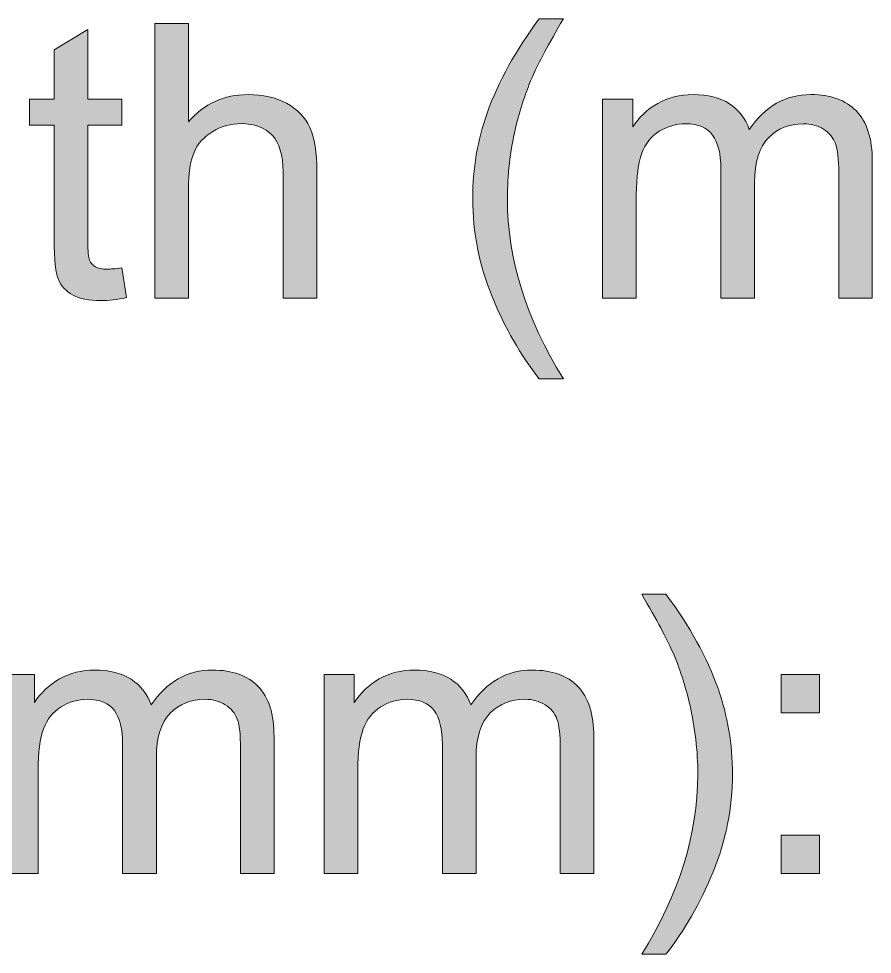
# Model space of a CAD drawing. Header units: inches. Extents: x 0.2 to 13, y -17.3 to -0.1.
# Drawn here: x 1.1574 to 1.528, y -2.5009 to -2.0945 of the extents above; entities that cross this region are included whole.
import ezdxf

# ---------------------------------------------------------------- set-up
doc = ezdxf.new("R2010")
doc.units = ezdxf.units.IN
doc.header["$MEASUREMENT"] = 0
doc.layers.add('Layer 1', color=7, linetype='Continuous')

# ---------------------------------------------------------------- blocks, each defined once
blk = doc.blocks.new('block 10')
at = {"layer": 'Layer 1', "true_color": 0xffffff}
h = blk.add_hatch(color=7, dxfattribs=at)
h.dxf.hatch_style = 2
edge = h.paths.add_edge_path()
edge.add_spline(control_points=[(1.2164, -2.21581), (1.2164, -2.21581), (1.2164, -2.09651), (1.2164, -2.09651), (1.2164, -2.09651), (1.23105, -2.09651), (1.23105, -2.09651), (1.23105, -2.09651), (1.23105, -2.13932), (1.23105, -2.13932), (1.23789, -2.1314), (1.24651, -2.12743), (1.25693, -2.12743), (1.26333, -2.12743), (1.26889, -2.1287), (1.27361, -2.13122), (1.27833, -2.13374), (1.28171, -2.13723), (1.28375, -2.14168), (1.28578, -2.14612), (1.2868, -2.15258), (1.2868, -2.16104), (1.2868, -2.16104), (1.2868, -2.21581), (1.2868, -2.21581), (1.2868, -2.21581), (1.27215, -2.21581), (1.27215, -2.21581), (1.27215, -2.21581), (1.27215, -2.16104), (1.27215, -2.16104), (1.27215, -2.15372), (1.27056, -2.14839), (1.26739, -2.14505), (1.26421, -2.14172), (1.25972, -2.14005), (1.25392, -2.14005), (1.24958, -2.14005), (1.2455, -2.14117), (1.24167, -2.14343), (1.23785, -2.14568), (1.23512, -2.14873), (1.23349, -2.15258), (1.23187, -2.15643), (1.23105, -2.16175), (1.23105, -2.16853), (1.23105, -2.16853), (1.23105, -2.21581), (1.23105, -2.21581), (1.23105, -2.21581), (1.2164, -2.21581), (1.2164, -2.21581)], knot_values=[0, 0, 0, 0, 1, 1, 1, 2, 2, 2, 3, 3, 3, 4, 4, 4, 5, 5, 5, 6, 6, 6, 7, 7, 7, 8, 8, 8, 9, 9, 9, 10, 10, 10, 11, 11, 11, 12, 12, 12, 13, 13, 13, 14, 14, 14, 15, 15, 15, 16, 16, 16, 17, 17, 17, 17], degree=3, periodic=1)
h = blk.add_hatch(color=7, dxfattribs=at)
h.dxf.hatch_style = 2
edge = h.paths.add_edge_path()
edge.add_spline(control_points=[(1.3834, -2.25089), (1.37531, -2.24069), (1.36848, -2.22875), (1.36289, -2.21508), (1.3573, -2.20141), (1.35451, -2.18725), (1.35451, -2.1726), (1.35451, -2.15969), (1.35659, -2.14732), (1.36077, -2.13549), (1.36565, -2.12177), (1.3732, -2.10809), (1.3834, -2.09448), (1.3834, -2.09448), (1.39389, -2.09448), (1.39389, -2.09448), (1.38733, -2.10576), (1.38299, -2.11382), (1.38087, -2.11865), (1.37756, -2.12613), (1.37496, -2.13395), (1.37306, -2.14208), (1.37073, -2.15223), (1.36956, -2.16243), (1.36956, -2.17268), (1.36956, -2.19878), (1.37767, -2.22485), (1.39389, -2.25089), (1.39389, -2.25089), (1.3834, -2.25089), (1.3834, -2.25089)], knot_values=[0, 0, 0, 0, 1, 1, 1, 2, 2, 2, 3, 3, 3, 4, 4, 4, 5, 5, 5, 6, 6, 6, 7, 7, 7, 8, 8, 8, 9, 9, 9, 10, 10, 10, 10], degree=3, periodic=1)
h = blk.add_hatch(color=7, dxfattribs=at)
h.dxf.hatch_style = 2
edge = h.paths.add_edge_path()
edge.add_spline(control_points=[(1.20208, -2.20271), (1.20208, -2.20271), (1.2042, -2.21565), (1.2042, -2.21565), (1.20007, -2.21652), (1.19638, -2.21695), (1.19313, -2.21695), (1.18781, -2.21695), (1.18369, -2.21611), (1.18076, -2.21443), (1.17783, -2.21275), (1.17577, -2.21054), (1.17457, -2.2078), (1.17338, -2.20506), (1.17278, -2.19929), (1.17278, -2.1905), (1.17278, -2.1905), (1.17278, -2.14078), (1.17278, -2.14078), (1.17278, -2.14078), (1.16204, -2.14078), (1.16204, -2.14078), (1.16204, -2.14078), (1.16204, -2.12939), (1.16204, -2.12939), (1.16204, -2.12939), (1.17278, -2.12939), (1.17278, -2.12939), (1.17278, -2.12939), (1.17278, -2.10798), (1.17278, -2.10798), (1.17278, -2.10798), (1.18735, -2.0992), (1.18735, -2.0992), (1.18735, -2.0992), (1.18735, -2.12939), (1.18735, -2.12939), (1.18735, -2.12939), (1.20208, -2.12939), (1.20208, -2.12939), (1.20208, -2.12939), (1.20208, -2.14078), (1.20208, -2.14078), (1.20208, -2.14078), (1.18735, -2.14078), (1.18735, -2.14078), (1.18735, -2.14078), (1.18735, -2.19132), (1.18735, -2.19132), (1.18735, -2.1955), (1.18761, -2.19818), (1.18812, -2.19937), (1.18864, -2.20057), (1.18948, -2.20152), (1.19065, -2.20222), (1.19181, -2.20293), (1.19348, -2.20328), (1.19565, -2.20328), (1.19728, -2.20328), (1.19942, -2.20309), (1.20208, -2.20271)], knot_values=[0, 0, 0, 0, 1, 1, 1, 2, 2, 2, 3, 3, 3, 4, 4, 4, 5, 5, 5, 6, 6, 6, 7, 7, 7, 8, 8, 8, 9, 9, 9, 10, 10, 10, 11, 11, 11, 12, 12, 12, 13, 13, 13, 14, 14, 14, 15, 15, 15, 16, 16, 16, 17, 17, 17, 18, 18, 18, 19, 19, 19, 20, 20, 20, 20], degree=3, periodic=1)
h = blk.add_hatch(color=7, dxfattribs=at)
h.dxf.hatch_style = 2
edge = h.paths.add_edge_path()
edge.add_spline(control_points=[(1.4109, -2.21581), (1.4109, -2.21581), (1.4109, -2.12939), (1.4109, -2.12939), (1.4109, -2.12939), (1.424, -2.12939), (1.424, -2.12939), (1.424, -2.12939), (1.424, -2.14151), (1.424, -2.14151), (1.42672, -2.13728), (1.43032, -2.13388), (1.43483, -2.1313), (1.43933, -2.12872), (1.44446, -2.12743), (1.45021, -2.12743), (1.45661, -2.12743), (1.46186, -2.12876), (1.46596, -2.13142), (1.47005, -2.13408), (1.47294, -2.1378), (1.47462, -2.14257), (1.48146, -2.13248), (1.49036, -2.12743), (1.50132, -2.12743), (1.50989, -2.12743), (1.51648, -2.12981), (1.52109, -2.13456), (1.5257, -2.1393), (1.52801, -2.14661), (1.52801, -2.15649), (1.52801, -2.15649), (1.52801, -2.21581), (1.52801, -2.21581), (1.52801, -2.21581), (1.51344, -2.21581), (1.51344, -2.21581), (1.51344, -2.21581), (1.51344, -2.16137), (1.51344, -2.16137), (1.51344, -2.15551), (1.51297, -2.15129), (1.51202, -2.14872), (1.51107, -2.14614), (1.50935, -2.14406), (1.50685, -2.14249), (1.50435, -2.14092), (1.50142, -2.14013), (1.49806, -2.14013), (1.49198, -2.14013), (1.48694, -2.14215), (1.48292, -2.14619), (1.47891, -2.15023), (1.4769, -2.1567), (1.4769, -2.1656), (1.4769, -2.1656), (1.4769, -2.21581), (1.4769, -2.21581), (1.4769, -2.21581), (1.46225, -2.21581), (1.46225, -2.21581), (1.46225, -2.21581), (1.46225, -2.15966), (1.46225, -2.15966), (1.46225, -2.15315), (1.46106, -2.14827), (1.45867, -2.14501), (1.45629, -2.14176), (1.45238, -2.14013), (1.44695, -2.14013), (1.44283, -2.14013), (1.43902, -2.14122), (1.43552, -2.14339), (1.43202, -2.14556), (1.42948, -2.14873), (1.42791, -2.15291), (1.42634, -2.15708), (1.42555, -2.16311), (1.42555, -2.17097), (1.42555, -2.17097), (1.42555, -2.21581), (1.42555, -2.21581), (1.42555, -2.21581), (1.4109, -2.21581), (1.4109, -2.21581)], knot_values=[0, 0, 0, 0, 1, 1, 1, 2, 2, 2, 3, 3, 3, 4, 4, 4, 5, 5, 5, 6, 6, 6, 7, 7, 7, 8, 8, 8, 9, 9, 9, 10, 10, 10, 11, 11, 11, 12, 12, 12, 13, 13, 13, 14, 14, 14, 15, 15, 15, 16, 16, 16, 17, 17, 17, 18, 18, 18, 19, 19, 19, 20, 20, 20, 21, 21, 21, 22, 22, 22, 23, 23, 23, 24, 24, 24, 25, 25, 25, 26, 26, 26, 27, 27, 27, 28, 28, 28, 28], degree=3, periodic=1)
at = {"layer": 'Layer 1', "lineweight": 0}
for points, knots in [([(1.2164, -2.21581), (1.2164, -2.21581), (1.2164, -2.09651), (1.2164, -2.09651), (1.2164, -2.09651), (1.23105, -2.09651), (1.23105, -2.09651), (1.23105, -2.09651), (1.23105, -2.13932), (1.23105, -2.13932), (1.23789, -2.1314), (1.24651, -2.12743), (1.25693, -2.12743), (1.26333, -2.12743), (1.26889, -2.1287), (1.27361, -2.13122), (1.27833, -2.13374), (1.28171, -2.13723), (1.28375, -2.14168), (1.28578, -2.14612), (1.2868, -2.15258), (1.2868, -2.16104), (1.2868, -2.16104), (1.2868, -2.21581), (1.2868, -2.21581), (1.2868, -2.21581), (1.27215, -2.21581), (1.27215, -2.21581), (1.27215, -2.21581), (1.27215, -2.16104), (1.27215, -2.16104), (1.27215, -2.15372), (1.27056, -2.14839), (1.26739, -2.14505), (1.26421, -2.14172), (1.25972, -2.14005), (1.25392, -2.14005), (1.24958, -2.14005), (1.2455, -2.14117), (1.24167, -2.14343), (1.23785, -2.14568), (1.23512, -2.14873), (1.23349, -2.15258), (1.23187, -2.15643), (1.23105, -2.16175), (1.23105, -2.16853), (1.23105, -2.16853), (1.23105, -2.21581), (1.23105, -2.21581), (1.23105, -2.21581), (1.2164, -2.21581), (1.2164, -2.21581)], [0, 0, 0, 0, 1, 1, 1, 2, 2, 2, 3, 3, 3, 4, 4, 4, 5, 5, 5, 6, 6, 6, 7, 7, 7, 8, 8, 8, 9, 9, 9, 10, 10, 10, 11, 11, 11, 12, 12, 12, 13, 13, 13, 14, 14, 14, 15, 15, 15, 16, 16, 16, 17, 17, 17, 17]), ([(1.3834, -2.25089), (1.37531, -2.24069), (1.36848, -2.22875), (1.36289, -2.21508), (1.3573, -2.20141), (1.35451, -2.18725), (1.35451, -2.1726), (1.35451, -2.15969), (1.35659, -2.14732), (1.36077, -2.13549), (1.36565, -2.12177), (1.3732, -2.10809), (1.3834, -2.09448), (1.3834, -2.09448), (1.39389, -2.09448), (1.39389, -2.09448), (1.38733, -2.10576), (1.38299, -2.11382), (1.38087, -2.11865), (1.37756, -2.12613), (1.37496, -2.13395), (1.37306, -2.14208), (1.37073, -2.15223), (1.36956, -2.16243), (1.36956, -2.17268), (1.36956, -2.19878), (1.37767, -2.22485), (1.39389, -2.25089), (1.39389, -2.25089), (1.3834, -2.25089), (1.3834, -2.25089)], [0, 0, 0, 0, 1, 1, 1, 2, 2, 2, 3, 3, 3, 4, 4, 4, 5, 5, 5, 6, 6, 6, 7, 7, 7, 8, 8, 8, 9, 9, 9, 10, 10, 10, 10]), ([(1.20208, -2.20271), (1.20208, -2.20271), (1.2042, -2.21565), (1.2042, -2.21565), (1.20007, -2.21652), (1.19638, -2.21695), (1.19313, -2.21695), (1.18781, -2.21695), (1.18369, -2.21611), (1.18076, -2.21443), (1.17783, -2.21275), (1.17577, -2.21054), (1.17457, -2.2078), (1.17338, -2.20506), (1.17278, -2.19929), (1.17278, -2.1905), (1.17278, -2.1905), (1.17278, -2.14078), (1.17278, -2.14078), (1.17278, -2.14078), (1.16204, -2.14078), (1.16204, -2.14078), (1.16204, -2.14078), (1.16204, -2.12939), (1.16204, -2.12939), (1.16204, -2.12939), (1.17278, -2.12939), (1.17278, -2.12939), (1.17278, -2.12939), (1.17278, -2.10798), (1.17278, -2.10798), (1.17278, -2.10798), (1.18735, -2.0992), (1.18735, -2.0992), (1.18735, -2.0992), (1.18735, -2.12939), (1.18735, -2.12939), (1.18735, -2.12939), (1.20208, -2.12939), (1.20208, -2.12939), (1.20208, -2.12939), (1.20208, -2.14078), (1.20208, -2.14078), (1.20208, -2.14078), (1.18735, -2.14078), (1.18735, -2.14078), (1.18735, -2.14078), (1.18735, -2.19132), (1.18735, -2.19132), (1.18735, -2.1955), (1.18761, -2.19818), (1.18812, -2.19937), (1.18864, -2.20057), (1.18948, -2.20152), (1.19065, -2.20222), (1.19181, -2.20293), (1.19348, -2.20328), (1.19565, -2.20328), (1.19728, -2.20328), (1.19942, -2.20309), (1.20208, -2.20271)], [0, 0, 0, 0, 1, 1, 1, 2, 2, 2, 3, 3, 3, 4, 4, 4, 5, 5, 5, 6, 6, 6, 7, 7, 7, 8, 8, 8, 9, 9, 9, 10, 10, 10, 11, 11, 11, 12, 12, 12, 13, 13, 13, 14, 14, 14, 15, 15, 15, 16, 16, 16, 17, 17, 17, 18, 18, 18, 19, 19, 19, 20, 20, 20, 20]), ([(1.4109, -2.21581), (1.4109, -2.21581), (1.4109, -2.12939), (1.4109, -2.12939), (1.4109, -2.12939), (1.424, -2.12939), (1.424, -2.12939), (1.424, -2.12939), (1.424, -2.14151), (1.424, -2.14151), (1.42672, -2.13728), (1.43032, -2.13388), (1.43483, -2.1313), (1.43933, -2.12872), (1.44446, -2.12743), (1.45021, -2.12743), (1.45661, -2.12743), (1.46186, -2.12876), (1.46596, -2.13142), (1.47005, -2.13408), (1.47294, -2.1378), (1.47462, -2.14257), (1.48146, -2.13248), (1.49036, -2.12743), (1.50132, -2.12743), (1.50989, -2.12743), (1.51648, -2.12981), (1.52109, -2.13456), (1.5257, -2.1393), (1.52801, -2.14661), (1.52801, -2.15649), (1.52801, -2.15649), (1.52801, -2.21581), (1.52801, -2.21581), (1.52801, -2.21581), (1.51344, -2.21581), (1.51344, -2.21581), (1.51344, -2.21581), (1.51344, -2.16137), (1.51344, -2.16137), (1.51344, -2.15551), (1.51297, -2.15129), (1.51202, -2.14872), (1.51107, -2.14614), (1.50935, -2.14406), (1.50685, -2.14249), (1.50435, -2.14092), (1.50142, -2.14013), (1.49806, -2.14013), (1.49198, -2.14013), (1.48694, -2.14215), (1.48292, -2.14619), (1.47891, -2.15023), (1.4769, -2.1567), (1.4769, -2.1656), (1.4769, -2.1656), (1.4769, -2.21581), (1.4769, -2.21581), (1.4769, -2.21581), (1.46225, -2.21581), (1.46225, -2.21581), (1.46225, -2.21581), (1.46225, -2.15966), (1.46225, -2.15966), (1.46225, -2.15315), (1.46106, -2.14827), (1.45867, -2.14501), (1.45629, -2.14176), (1.45238, -2.14013), (1.44695, -2.14013), (1.44283, -2.14013), (1.43902, -2.14122), (1.43552, -2.14339), (1.43202, -2.14556), (1.42948, -2.14873), (1.42791, -2.15291), (1.42634, -2.15708), (1.42555, -2.16311), (1.42555, -2.17097), (1.42555, -2.17097), (1.42555, -2.21581), (1.42555, -2.21581), (1.42555, -2.21581), (1.4109, -2.21581), (1.4109, -2.21581)], [0, 0, 0, 0, 1, 1, 1, 2, 2, 2, 3, 3, 3, 4, 4, 4, 5, 5, 5, 6, 6, 6, 7, 7, 7, 8, 8, 8, 9, 9, 9, 10, 10, 10, 11, 11, 11, 12, 12, 12, 13, 13, 13, 14, 14, 14, 15, 15, 15, 16, 16, 16, 17, 17, 17, 18, 18, 18, 19, 19, 19, 20, 20, 20, 21, 21, 21, 22, 22, 22, 23, 23, 23, 24, 24, 24, 25, 25, 25, 26, 26, 26, 27, 27, 27, 28, 28, 28, 28])]:
    blk.add_open_spline(points, degree=3, knots=knots, dxfattribs=at)
blk = doc.blocks.new('block 11')
at = {"layer": 'Layer 1', "true_color": 0xffffff}
h = blk.add_hatch(color=7, dxfattribs=at)
h.dxf.hatch_style = 2
edge = h.paths.add_edge_path()
edge.add_spline(control_points=[(1.43841, -2.50089), (1.43841, -2.50089), (1.42791, -2.50089), (1.42791, -2.50089), (1.44413, -2.47485), (1.45224, -2.44878), (1.45224, -2.42268), (1.45224, -2.41248), (1.45108, -2.40236), (1.44874, -2.39233), (1.4469, -2.38419), (1.44432, -2.37638), (1.44101, -2.36889), (1.4389, -2.36401), (1.43453, -2.35587), (1.42791, -2.34448), (1.42791, -2.34448), (1.43841, -2.34448), (1.43841, -2.34448), (1.44861, -2.35809), (1.45615, -2.37177), (1.46103, -2.38549), (1.46521, -2.39732), (1.4673, -2.40969), (1.4673, -2.4226), (1.4673, -2.43725), (1.46449, -2.45141), (1.45888, -2.46508), (1.45326, -2.47875), (1.44644, -2.49069), (1.43841, -2.50089)], knot_values=[0, 0, 0, 0, 1, 1, 1, 2, 2, 2, 3, 3, 3, 4, 4, 4, 5, 5, 5, 6, 6, 6, 7, 7, 7, 8, 8, 8, 9, 9, 9, 10, 10, 10, 10], degree=3, periodic=1)
h = blk.add_hatch(color=7, dxfattribs=at)
h.dxf.hatch_style = 2
edge = h.paths.add_edge_path()
edge.add_spline(control_points=[(1.15114, -2.46581), (1.15114, -2.46581), (1.15114, -2.37939), (1.15114, -2.37939), (1.15114, -2.37939), (1.16424, -2.37939), (1.16424, -2.37939), (1.16424, -2.37939), (1.16424, -2.39151), (1.16424, -2.39151), (1.16695, -2.38728), (1.17056, -2.38388), (1.17506, -2.3813), (1.17957, -2.37872), (1.18469, -2.37743), (1.19044, -2.37743), (1.19685, -2.37743), (1.20209, -2.37876), (1.20619, -2.38142), (1.21029, -2.38408), (1.21318, -2.3878), (1.21486, -2.39257), (1.22169, -2.38248), (1.23059, -2.37743), (1.24155, -2.37743), (1.25012, -2.37743), (1.25671, -2.37981), (1.26133, -2.38456), (1.26594, -2.3893), (1.26824, -2.39661), (1.26824, -2.40649), (1.26824, -2.40649), (1.26824, -2.46581), (1.26824, -2.46581), (1.26824, -2.46581), (1.25368, -2.46581), (1.25368, -2.46581), (1.25368, -2.46581), (1.25368, -2.41137), (1.25368, -2.41137), (1.25368, -2.40551), (1.2532, -2.40129), (1.25225, -2.39872), (1.2513, -2.39614), (1.24958, -2.39406), (1.24708, -2.39249), (1.24459, -2.39092), (1.24166, -2.39013), (1.23829, -2.39013), (1.23222, -2.39013), (1.22717, -2.39215), (1.22316, -2.39619), (1.21914, -2.40023), (1.21714, -2.4067), (1.21714, -2.4156), (1.21714, -2.4156), (1.21714, -2.46581), (1.21714, -2.46581), (1.21714, -2.46581), (1.20249, -2.46581), (1.20249, -2.46581), (1.20249, -2.46581), (1.20249, -2.40966), (1.20249, -2.40966), (1.20249, -2.40315), (1.20129, -2.39827), (1.19891, -2.39501), (1.19652, -2.39176), (1.19261, -2.39013), (1.18719, -2.39013), (1.18306, -2.39013), (1.17925, -2.39122), (1.17575, -2.39339), (1.17225, -2.39556), (1.16972, -2.39873), (1.16815, -2.40291), (1.16657, -2.40708), (1.16579, -2.41311), (1.16579, -2.42097), (1.16579, -2.42097), (1.16579, -2.46581), (1.16579, -2.46581), (1.16579, -2.46581), (1.15114, -2.46581), (1.15114, -2.46581)], knot_values=[0, 0, 0, 0, 1, 1, 1, 2, 2, 2, 3, 3, 3, 4, 4, 4, 5, 5, 5, 6, 6, 6, 7, 7, 7, 8, 8, 8, 9, 9, 9, 10, 10, 10, 11, 11, 11, 12, 12, 12, 13, 13, 13, 14, 14, 14, 15, 15, 15, 16, 16, 16, 17, 17, 17, 18, 18, 18, 19, 19, 19, 20, 20, 20, 21, 21, 21, 22, 22, 22, 23, 23, 23, 24, 24, 24, 25, 25, 25, 26, 26, 26, 27, 27, 27, 28, 28, 28, 28], degree=3, periodic=1)
h = blk.add_hatch(color=7, dxfattribs=at)
h.dxf.hatch_style = 2
edge = h.paths.add_edge_path()
edge.add_spline(control_points=[(1.28997, -2.46581), (1.28997, -2.46581), (1.28997, -2.37939), (1.28997, -2.37939), (1.28997, -2.37939), (1.30307, -2.37939), (1.30307, -2.37939), (1.30307, -2.37939), (1.30307, -2.39151), (1.30307, -2.39151), (1.30579, -2.38728), (1.30939, -2.38388), (1.3139, -2.3813), (1.3184, -2.37872), (1.32353, -2.37743), (1.32928, -2.37743), (1.33568, -2.37743), (1.34093, -2.37876), (1.34502, -2.38142), (1.34912, -2.38408), (1.35201, -2.3878), (1.35369, -2.39257), (1.36053, -2.38248), (1.36943, -2.37743), (1.38038, -2.37743), (1.38896, -2.37743), (1.39555, -2.37981), (1.40016, -2.38456), (1.40477, -2.3893), (1.40708, -2.39661), (1.40708, -2.40649), (1.40708, -2.40649), (1.40708, -2.46581), (1.40708, -2.46581), (1.40708, -2.46581), (1.39251, -2.46581), (1.39251, -2.46581), (1.39251, -2.46581), (1.39251, -2.41137), (1.39251, -2.41137), (1.39251, -2.40551), (1.39204, -2.40129), (1.39109, -2.39872), (1.39014, -2.39614), (1.38841, -2.39406), (1.38592, -2.39249), (1.38342, -2.39092), (1.38049, -2.39013), (1.37713, -2.39013), (1.37105, -2.39013), (1.36601, -2.39215), (1.36199, -2.39619), (1.35798, -2.40023), (1.35597, -2.4067), (1.35597, -2.4156), (1.35597, -2.4156), (1.35597, -2.46581), (1.35597, -2.46581), (1.35597, -2.46581), (1.34132, -2.46581), (1.34132, -2.46581), (1.34132, -2.46581), (1.34132, -2.40966), (1.34132, -2.40966), (1.34132, -2.40315), (1.34013, -2.39827), (1.33774, -2.39501), (1.33535, -2.39176), (1.33145, -2.39013), (1.32602, -2.39013), (1.3219, -2.39013), (1.31809, -2.39122), (1.31459, -2.39339), (1.31109, -2.39556), (1.30855, -2.39873), (1.30698, -2.40291), (1.30541, -2.40708), (1.30462, -2.41311), (1.30462, -2.42097), (1.30462, -2.42097), (1.30462, -2.46581), (1.30462, -2.46581), (1.30462, -2.46581), (1.28997, -2.46581), (1.28997, -2.46581)], knot_values=[0, 0, 0, 0, 1, 1, 1, 2, 2, 2, 3, 3, 3, 4, 4, 4, 5, 5, 5, 6, 6, 6, 7, 7, 7, 8, 8, 8, 9, 9, 9, 10, 10, 10, 11, 11, 11, 12, 12, 12, 13, 13, 13, 14, 14, 14, 15, 15, 15, 16, 16, 16, 17, 17, 17, 18, 18, 18, 19, 19, 19, 20, 20, 20, 21, 21, 21, 22, 22, 22, 23, 23, 23, 24, 24, 24, 25, 25, 25, 26, 26, 26, 27, 27, 27, 28, 28, 28, 28], degree=3, periodic=1)
h = blk.add_hatch(color=7, dxfattribs=at)
h.dxf.hatch_style = 2
h.paths.add_polyline_path([(1.48838, -2.39607), (1.48838, -2.37939), (1.50506, -2.37939), (1.50506, -2.39607)])
h.paths.add_polyline_path([(1.48838, -2.46581), (1.48838, -2.44913), (1.50506, -2.44913), (1.50506, -2.46581)])
at = {"layer": 'Layer 1', "lineweight": 0}
for points in [[(1.48838, -2.39607), (1.48838, -2.37939), (1.50506, -2.37939), (1.50506, -2.39607), (1.48838, -2.39607)], [(1.48838, -2.46581), (1.48838, -2.44913), (1.50506, -2.44913), (1.50506, -2.46581), (1.48838, -2.46581)]]:
    blk.add_lwpolyline(points, dxfattribs=at)
for points, knots in [([(1.43841, -2.50089), (1.43841, -2.50089), (1.42791, -2.50089), (1.42791, -2.50089), (1.44413, -2.47485), (1.45224, -2.44878), (1.45224, -2.42268), (1.45224, -2.41248), (1.45108, -2.40236), (1.44874, -2.39233), (1.4469, -2.38419), (1.44432, -2.37638), (1.44101, -2.36889), (1.4389, -2.36401), (1.43453, -2.35587), (1.42791, -2.34448), (1.42791, -2.34448), (1.43841, -2.34448), (1.43841, -2.34448), (1.44861, -2.35809), (1.45615, -2.37177), (1.46103, -2.38549), (1.46521, -2.39732), (1.4673, -2.40969), (1.4673, -2.4226), (1.4673, -2.43725), (1.46449, -2.45141), (1.45888, -2.46508), (1.45326, -2.47875), (1.44644, -2.49069), (1.43841, -2.50089)], [0, 0, 0, 0, 1, 1, 1, 2, 2, 2, 3, 3, 3, 4, 4, 4, 5, 5, 5, 6, 6, 6, 7, 7, 7, 8, 8, 8, 9, 9, 9, 10, 10, 10, 10]), ([(1.15114, -2.46581), (1.15114, -2.46581), (1.15114, -2.37939), (1.15114, -2.37939), (1.15114, -2.37939), (1.16424, -2.37939), (1.16424, -2.37939), (1.16424, -2.37939), (1.16424, -2.39151), (1.16424, -2.39151), (1.16695, -2.38728), (1.17056, -2.38388), (1.17506, -2.3813), (1.17957, -2.37872), (1.18469, -2.37743), (1.19044, -2.37743), (1.19685, -2.37743), (1.20209, -2.37876), (1.20619, -2.38142), (1.21029, -2.38408), (1.21318, -2.3878), (1.21486, -2.39257), (1.22169, -2.38248), (1.23059, -2.37743), (1.24155, -2.37743), (1.25012, -2.37743), (1.25671, -2.37981), (1.26133, -2.38456), (1.26594, -2.3893), (1.26824, -2.39661), (1.26824, -2.40649), (1.26824, -2.40649), (1.26824, -2.46581), (1.26824, -2.46581), (1.26824, -2.46581), (1.25368, -2.46581), (1.25368, -2.46581), (1.25368, -2.46581), (1.25368, -2.41137), (1.25368, -2.41137), (1.25368, -2.40551), (1.2532, -2.40129), (1.25225, -2.39872), (1.2513, -2.39614), (1.24958, -2.39406), (1.24708, -2.39249), (1.24459, -2.39092), (1.24166, -2.39013), (1.23829, -2.39013), (1.23222, -2.39013), (1.22717, -2.39215), (1.22316, -2.39619), (1.21914, -2.40023), (1.21714, -2.4067), (1.21714, -2.4156), (1.21714, -2.4156), (1.21714, -2.46581), (1.21714, -2.46581), (1.21714, -2.46581), (1.20249, -2.46581), (1.20249, -2.46581), (1.20249, -2.46581), (1.20249, -2.40966), (1.20249, -2.40966), (1.20249, -2.40315), (1.20129, -2.39827), (1.19891, -2.39501), (1.19652, -2.39176), (1.19261, -2.39013), (1.18719, -2.39013), (1.18306, -2.39013), (1.17925, -2.39122), (1.17575, -2.39339), (1.17225, -2.39556), (1.16972, -2.39873), (1.16815, -2.40291), (1.16657, -2.40708), (1.16579, -2.41311), (1.16579, -2.42097), (1.16579, -2.42097), (1.16579, -2.46581), (1.16579, -2.46581), (1.16579, -2.46581), (1.15114, -2.46581), (1.15114, -2.46581)], [0, 0, 0, 0, 1, 1, 1, 2, 2, 2, 3, 3, 3, 4, 4, 4, 5, 5, 5, 6, 6, 6, 7, 7, 7, 8, 8, 8, 9, 9, 9, 10, 10, 10, 11, 11, 11, 12, 12, 12, 13, 13, 13, 14, 14, 14, 15, 15, 15, 16, 16, 16, 17, 17, 17, 18, 18, 18, 19, 19, 19, 20, 20, 20, 21, 21, 21, 22, 22, 22, 23, 23, 23, 24, 24, 24, 25, 25, 25, 26, 26, 26, 27, 27, 27, 28, 28, 28, 28]), ([(1.28997, -2.46581), (1.28997, -2.46581), (1.28997, -2.37939), (1.28997, -2.37939), (1.28997, -2.37939), (1.30307, -2.37939), (1.30307, -2.37939), (1.30307, -2.37939), (1.30307, -2.39151), (1.30307, -2.39151), (1.30579, -2.38728), (1.30939, -2.38388), (1.3139, -2.3813), (1.3184, -2.37872), (1.32353, -2.37743), (1.32928, -2.37743), (1.33568, -2.37743), (1.34093, -2.37876), (1.34502, -2.38142), (1.34912, -2.38408), (1.35201, -2.3878), (1.35369, -2.39257), (1.36053, -2.38248), (1.36943, -2.37743), (1.38038, -2.37743), (1.38896, -2.37743), (1.39555, -2.37981), (1.40016, -2.38456), (1.40477, -2.3893), (1.40708, -2.39661), (1.40708, -2.40649), (1.40708, -2.40649), (1.40708, -2.46581), (1.40708, -2.46581), (1.40708, -2.46581), (1.39251, -2.46581), (1.39251, -2.46581), (1.39251, -2.46581), (1.39251, -2.41137), (1.39251, -2.41137), (1.39251, -2.40551), (1.39204, -2.40129), (1.39109, -2.39872), (1.39014, -2.39614), (1.38841, -2.39406), (1.38592, -2.39249), (1.38342, -2.39092), (1.38049, -2.39013), (1.37713, -2.39013), (1.37105, -2.39013), (1.36601, -2.39215), (1.36199, -2.39619), (1.35798, -2.40023), (1.35597, -2.4067), (1.35597, -2.4156), (1.35597, -2.4156), (1.35597, -2.46581), (1.35597, -2.46581), (1.35597, -2.46581), (1.34132, -2.46581), (1.34132, -2.46581), (1.34132, -2.46581), (1.34132, -2.40966), (1.34132, -2.40966), (1.34132, -2.40315), (1.34013, -2.39827), (1.33774, -2.39501), (1.33535, -2.39176), (1.33145, -2.39013), (1.32602, -2.39013), (1.3219, -2.39013), (1.31809, -2.39122), (1.31459, -2.39339), (1.31109, -2.39556), (1.30855, -2.39873), (1.30698, -2.40291), (1.30541, -2.40708), (1.30462, -2.41311), (1.30462, -2.42097), (1.30462, -2.42097), (1.30462, -2.46581), (1.30462, -2.46581), (1.30462, -2.46581), (1.28997, -2.46581), (1.28997, -2.46581)], [0, 0, 0, 0, 1, 1, 1, 2, 2, 2, 3, 3, 3, 4, 4, 4, 5, 5, 5, 6, 6, 6, 7, 7, 7, 8, 8, 8, 9, 9, 9, 10, 10, 10, 11, 11, 11, 12, 12, 12, 13, 13, 13, 14, 14, 14, 15, 15, 15, 16, 16, 16, 17, 17, 17, 18, 18, 18, 19, 19, 19, 20, 20, 20, 21, 21, 21, 22, 22, 22, 23, 23, 23, 24, 24, 24, 25, 25, 25, 26, 26, 26, 27, 27, 27, 28, 28, 28, 28])]:
    blk.add_open_spline(points, degree=3, knots=knots, dxfattribs=at)
blk = doc.blocks.new('block 2')
at = {"layer": 'Layer 1'}
for name in ['block 10', 'block 11']:
    blk.add_blockref(name, (0, 0), dxfattribs=at)

msp = doc.modelspace()

# ---------------------------------------------------------------- block references
at = {"layer": 'Layer 1'}
msp.add_blockref('block 2', (0, 0), dxfattribs=at)

doc.saveas('drawing.dxf')
